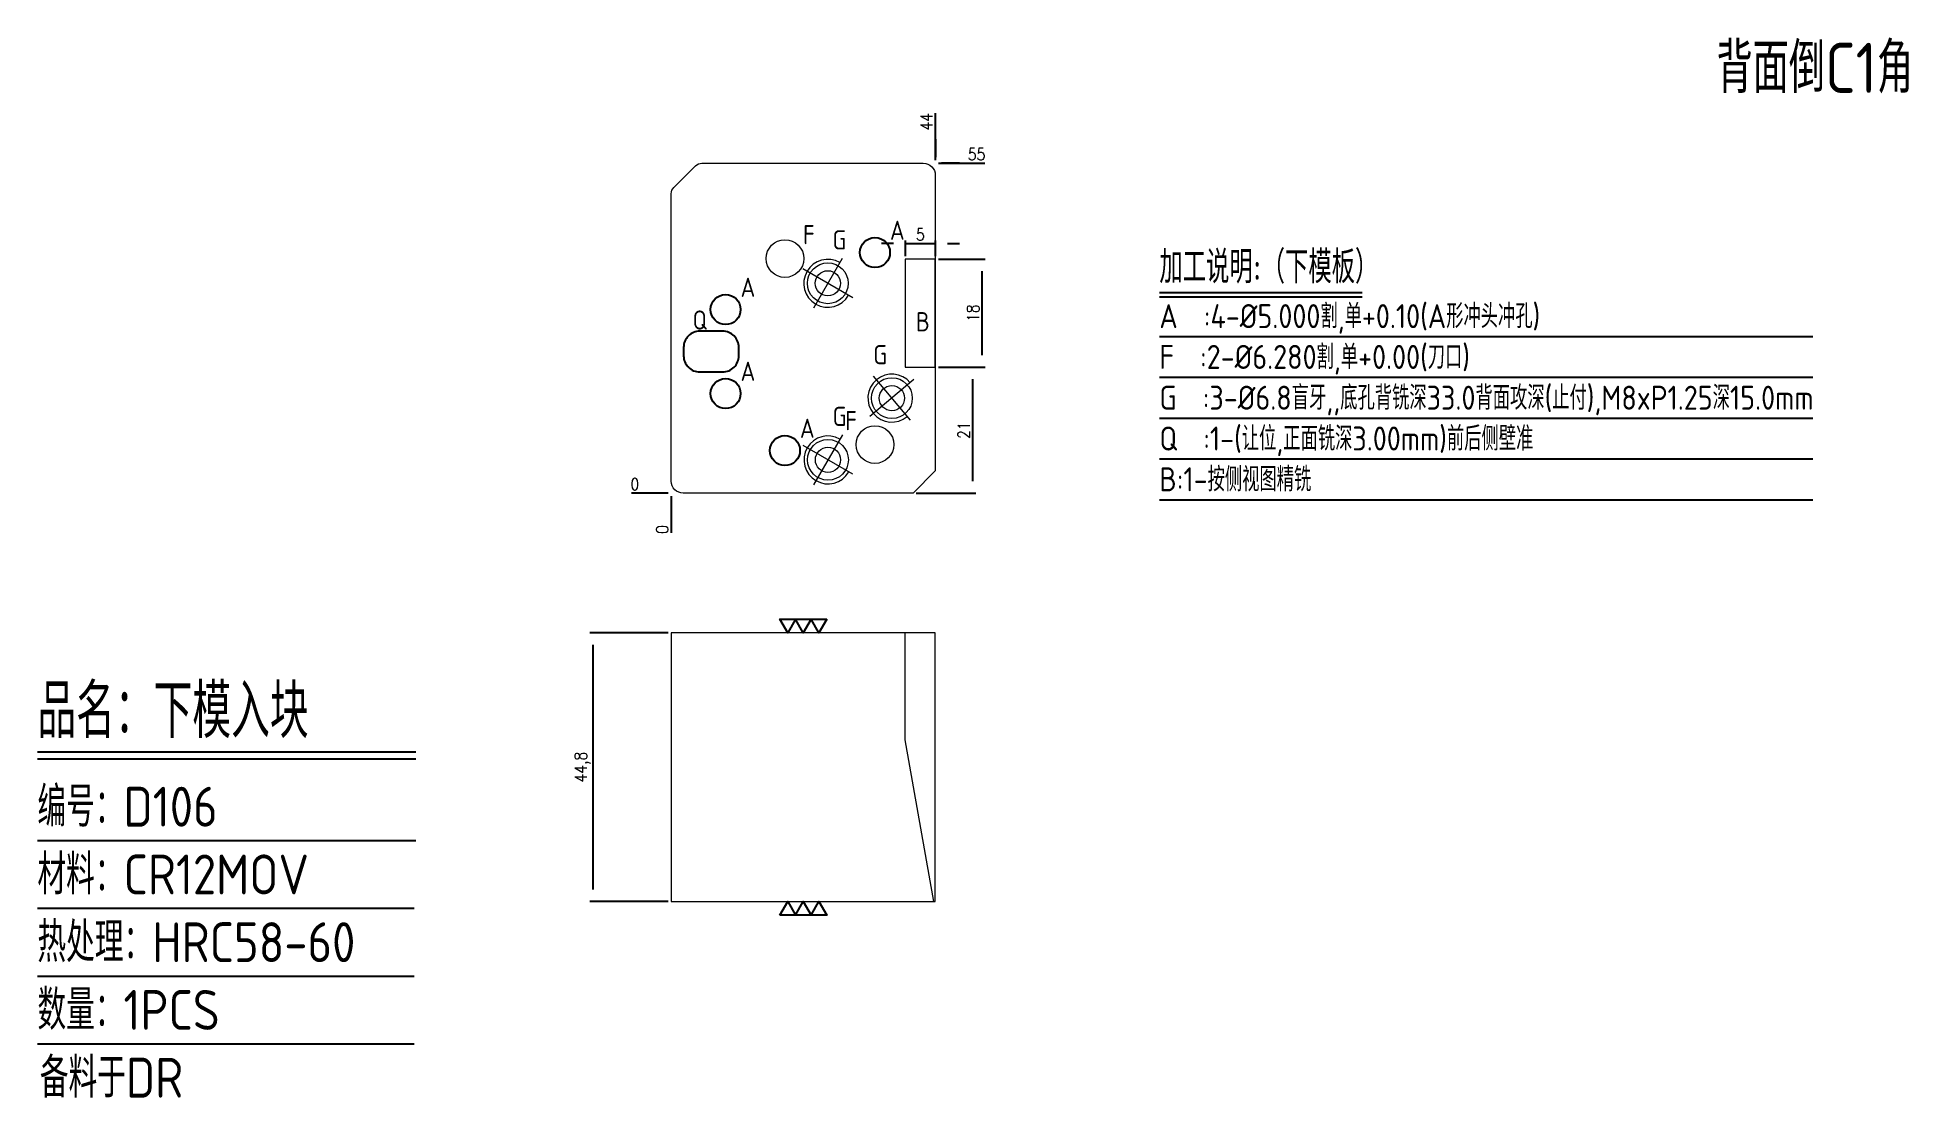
# Model space of a CAD drawing. Header units: millimetres. Extents: x 93847 to 94159, y -5213 to -5037.
import ezdxf
from ezdxf.enums import TextEntityAlignment as Align

# ---------------------------------------------------------------- set-up
doc = ezdxf.new("R2010")
doc.units = ezdxf.units.MM
doc.linetypes.add('HIDDEN', pattern=[0])
for name, color, linetype in [('DIE_P', 2, 'Continuous'), ('DIM', 4, 'Continuous'), ('TEXT', 4, 'Continuous')]:
    doc.layers.add(name, color=color, linetype=linetype)
doc.styles.add('gbenor', font='gbenor.shx', dxfattribs={"bigfont": 'gbcbig.shx'})
doc.styles.get("Standard").update_dxf_attribs({"font": 'txt.shx', "width": 0.85, "bigfont": 'ctxt.shx'})
doc.dimstyles.new('T-2-WX', dxfattribs={"dimtxt": 2, "dimasz": 2, "dimexe": 0.5, "dimexo": 0.5, "dimgap": 0.5, "dimtad": 1, "dimtxsty": 'Standard', "dimblk": 'OPEN30', "dimcen": 0, "dimazin": 3, "dimtfac": 1, "dimtmove": 0, "dimatfit": 3, "dimldrblk": 'OPEN30', "dimlwd": -1, "dimlwe": -1})

# ---------------------------------------------------------------- blocks, each defined once
blk = doc.blocks.new('*D7579')
at = {"layer": 'Defpoints', "color": 0}
for p in [(93996.7, -5057.64), (94001.7, -5057.64), (93952.7, -5112.64)]:
    blk.add_point(p, dxfattribs=at)
at = {"layer": 'DIM', "color": 0}
for p, q in [((93997.2, -5057.64), (94000.7, -5057.64)), ((94000.7, -5057.64), (93997.7, -5057.64)), ((93997.7, -5057.64), (94004.95, -5057.64))]:
    blk.add_line(p, q, dxfattribs=at)
at = {"layer": 'DIM', "color": 0, "insert": (94003.57, -5056.14), "char_height": 2, "attachment_point": 5}
blk.add_mtext('55', dxfattribs=at)
blk = doc.blocks.new('_Open30')
blk = doc.blocks.new('*D7580')
at = {"layer": 'Defpoints', "color": 0}
for p in [(93947.7, -5112.64), (93952.7, -5112.64), (93952.7, -5112.64)]:
    blk.add_point(p, dxfattribs=at)
at = {"layer": 'DIM', "color": 0}
blk.add_line((93952.2, -5112.64), (93946.06, -5112.64), dxfattribs=at)
at = {"layer": 'DIM', "color": 0, "insert": (93946.63, -5111.14), "char_height": 2, "attachment_point": 5}
blk.add_mtext('0', dxfattribs=at)
blk = doc.blocks.new('*D7581')
at = {"layer": 'Defpoints', "color": 0}
for p in [(93952.7, -5112.64), (93952.7, -5112.64), (93952.7, -5117.64)]:
    blk.add_point(p, dxfattribs=at)
at = {"layer": 'DIM', "color": 0}
blk.add_line((93952.7, -5113.14), (93952.7, -5119.27), dxfattribs=at)
at = {"layer": 'DIM', "color": 0, "insert": (93951.2, -5118.7), "char_height": 2, "attachment_point": 5, "rotation": 90}
blk.add_mtext('0', dxfattribs=at)
blk = doc.blocks.new('*D7582')
at = {"layer": 'Defpoints', "color": 0}
for p in [(93996.7, -5052.64), (93996.7, -5057.64), (93952.7, -5112.64)]:
    blk.add_point(p, dxfattribs=at)
at = {"layer": 'DIM', "color": 0}
for p, q in [((93996.7, -5056.64), (93996.7, -5049.3)), ((93996.7, -5057.14), (93996.7, -5053.64)), ((93996.7, -5053.64), (93996.7, -5056.64))]:
    blk.add_line(p, q, dxfattribs=at)
at = {"layer": 'DIM', "color": 0, "insert": (93995.2, -5050.72), "char_height": 2, "attachment_point": 5, "rotation": 90}
blk.add_mtext('44', dxfattribs=at)
blk = doc.blocks.new('*D7583')
at = {"layer": 'Defpoints', "color": 0}
for p in [(93952.7, -5135.89), (93939.61, -5180.69), (93952.7, -5180.69)]:
    blk.add_point(p, dxfattribs=at)
at = {"layer": 'DIM', "color": 0}
for p, q in [((93952.2, -5135.89), (93939.11, -5135.89)), ((93939.61, -5137.89), (93939.61, -5178.69)), ((93952.2, -5180.69), (93939.11, -5180.69))]:
    blk.add_line(p, q, dxfattribs=at)
at = {"layer": 'DIM', "color": 0, "insert": (93937.92, -5158.29), "char_height": 2, "attachment_point": 5, "rotation": 90}
blk.add_mtext('44,8', dxfattribs=at)
blk = doc.blocks.new('*D7584')
at = {"layer": 'Defpoints', "color": 0}
for p in [(93996.7, -5091.64), (94002.94, -5091.64), (93992.99, -5112.64)]:
    blk.add_point(p, dxfattribs=at)
at = {"layer": 'DIM', "color": 0}
for p, q in [((93997.2, -5091.64), (94003.44, -5091.64)), ((94002.94, -5110.64), (94002.94, -5093.64)), ((93993.49, -5112.64), (94003.44, -5112.64))]:
    blk.add_line(p, q, dxfattribs=at)
at = {"layer": 'DIM', "color": 0, "insert": (94001.44, -5102.14), "char_height": 2, "attachment_point": 5, "rotation": 90}
blk.add_mtext('21', dxfattribs=at)
blk = doc.blocks.new('*D7585')
at = {"layer": 'Defpoints', "color": 0}
for p in [(93996.7, -5073.64), (94004.48, -5073.64), (93996.7, -5091.64)]:
    blk.add_point(p, dxfattribs=at)
at = {"layer": 'DIM', "color": 0}
for p, q in [((93997.2, -5073.64), (94004.98, -5073.64)), ((94004.48, -5089.64), (94004.48, -5075.64)), ((93997.2, -5091.64), (94004.98, -5091.64))]:
    blk.add_line(p, q, dxfattribs=at)
at = {"layer": 'DIM', "color": 0, "insert": (94002.98, -5082.64), "char_height": 2, "attachment_point": 5, "rotation": 90}
blk.add_mtext('18', dxfattribs=at)
blk = doc.blocks.new('*D7586')
at = {"layer": 'Defpoints', "color": 0}
for p in [(93996.7, -5071.03), (93991.7, -5073.64), (93996.7, -5073.64)]:
    blk.add_point(p, dxfattribs=at)
at = {"layer": 'DIM', "color": 0}
for p, q in [((93989.7, -5071.03), (93987.7, -5071.03)), ((93991.7, -5073.14), (93991.7, -5070.53)), ((93991.7, -5071.03), (93996.7, -5071.03)), ((93996.7, -5073.14), (93996.7, -5070.53)), ((93998.7, -5071.03), (94000.7, -5071.03))]:
    blk.add_line(p, q, dxfattribs=at)
at = {"layer": 'DIM', "color": 0, "insert": (93994.2, -5069.53), "char_height": 2, "attachment_point": 5}
blk.add_mtext('5', dxfattribs=at)

msp = doc.modelspace()

# ---------------------------------------------------------------- linework, layer by layer
at = {"layer": 'DIE_P', "linetype": 'HIDDEN', "lineweight": 15}
for p, q in [((93982.934, -5080.057), (93974.62, -5075.257)), ((93981.177, -5073.5), (93976.377, -5081.813)), ((93993.136, -5093.708), (93985.782, -5099.879)), ((93992.544, -5100.47), (93986.374, -5093.116)), ((93981.204, -5102.926), (93976.404, -5111.24)), ((93982.961, -5109.483), (93974.647, -5104.683))]:
    msp.add_line(p, q, dxfattribs=at)
at = {"layer": 'DIE_P', "linetype": 'Continuous', "lineweight": 15}
msp.add_lwpolyline([(93996.696, -5059.637), (93996.696, -5108.929), (93992.989, -5112.637), (93954.696, -5112.637, -0.4142136), (93952.696, -5110.637), (93952.696, -5062.722, -0.1989124), (93953.135, -5061.662), (93956.721, -5058.076, -0.1989124), (93957.781, -5057.637), (93994.696, -5057.637, -0.4142136)], format="xyb", close=True, dxfattribs=at)
msp.add_lwpolyline([(93996.696, -5091.637), (93996.696, -5073.637), (93991.696, -5073.637), (93991.696, -5091.637)], close=True, dxfattribs=at)
at = {"layer": 'DIE_P', "color": 94, "linetype": 'Continuous'}
msp.add_lwpolyline([(93954.751, -5088.347), (93954.751, -5089.732, 0.4142136), (93957.451, -5092.432), (93961.257, -5092.432, 0.4142136), (93963.957, -5089.732), (93963.957, -5088.347, 0.4142136), (93961.257, -5085.647), (93957.451, -5085.647, 0.4142136)], format="xyb", close=True, dxfattribs=at)
at = {"layer": 'DIE_P', "color": 2, "linetype": 'Continuous', "lineweight": 15}
msp.add_lwpolyline([(93996.696, -5135.893), (93952.696, -5135.893), (93952.696, -5180.693), (93996.696, -5180.693)], close=True, dxfattribs=at)
at = {"layer": 'DIE_P', "linetype": 'HIDDEN', "lineweight": 15}
msp.add_lwpolyline([(93996.451, -5180.693), (93991.696, -5153.723), (93991.696, -5135.893)], dxfattribs=at)
at = {"layer": 'DIE_P', "color": 1}
for centre in [(93986.641, -5072.537), (93961.751, -5082.037), (93961.751, -5096.037), (93971.641, -5105.537)]:
    msp.add_circle(centre, 2.5, dxfattribs=at)
at = {"layer": 'DIE_P', "color": 1, "linetype": 'Continuous', "lineweight": 18}
for centre in [(93971.641, -5073.537), (93986.641, -5104.537)]:
    msp.add_circle(centre, 3.14, dxfattribs=at)
at = {"layer": 'DIE_P', "linetype": 'HIDDEN', "lineweight": 15}
for centre in [(93978.777, -5077.657), (93989.459, -5096.793), (93978.804, -5107.083)]:
    msp.add_circle(centre, 3.4, dxfattribs=at)
at = {"layer": 'DIE_P', "linetype": 'Continuous', "lineweight": 15}
for centre in [(93978.777, -5077.657), (93989.459, -5096.793), (93978.804, -5107.083)]:
    msp.add_circle(centre, 2.1, dxfattribs=at)
at = {"layer": 'DIE_P', "linetype": 'HIDDEN', "lineweight": 15}
for centre, start, end in [((93978.777, -5077.657), 60, 330), ((93989.459, -5096.793), 40, 310), ((93978.804, -5107.083), 60, 330)]:
    msp.add_arc(centre, 4, start, end, dxfattribs=at)
at = {"layer": 'DIM', "color": 4, "linetype": 'Continuous', "lineweight": 25}
for p, q in [((93847.065, -5155.76), (93910.126, -5155.76)), ((93847.065, -5156.922), (93910.126, -5156.922)), ((93847.065, -5170.536), (93910.126, -5170.536)), ((93847.065, -5181.826), (93909.852, -5181.826)), ((93847.065, -5193.116), (93909.852, -5193.116)), ((93847.065, -5204.406), (93909.852, -5204.406))]:
    msp.add_line(p, q, dxfattribs=at)
at = {"layer": 'TEXT', "color": 3}
for p, q in [((94034.032, -5079.187), (94067.824, -5079.187)), ((94034.032, -5079.887), (94067.824, -5079.887))]:
    msp.add_line(p, q, dxfattribs=at)
at = {"layer": 'TEXT', "color": 3, "linetype": 'Continuous'}
for p, q in [((94034.032, -5086.527), (94142.909, -5086.527)), ((94034.032, -5093.327), (94142.909, -5093.327)), ((94034.032, -5100.127), (94142.909, -5100.127)), ((94034.032, -5106.927), (94142.909, -5106.927)), ((94034.032, -5113.727), (94142.909, -5113.727))]:
    msp.add_line(p, q, dxfattribs=at)
at = {"layer": 'TEXT'}
for points in [[(93978.593, -5133.643), (93977.294, -5135.893), (93975.995, -5133.643), (93974.696, -5135.893), (93973.397, -5133.643), (93972.098, -5135.893), (93970.799, -5133.643), (93978.593, -5133.643)], [(93970.799, -5182.943), (93972.098, -5180.693), (93973.397, -5182.943), (93974.696, -5180.693), (93975.995, -5182.943), (93977.294, -5180.693), (93978.593, -5182.943), (93970.799, -5182.943)]]:
    msp.add_lwpolyline(points, close=True, dxfattribs=at)

# ---------------------------------------------------------------- texts
at = {"layer": 'DIM', "color": 3, "linetype": 'Continuous', "lineweight": 25, "style": 'gbenor'}
for s, height, p in [('品名：下模入块', 8.9655, (93847.065, -5153.435)), ('编号：D106', 6.6411, (93847.065, -5168.212)), ('材料：CR12MOV', 6.6411, (93847.065, -5179.502)), ('热处理：HRC58-60', 6.64111, (93847.065, -5190.792)), ('数量：1PCS', 6.6411, (93847.065, -5202.082)), ('备料于DR', 6.6411, (93847.469, -5213.371))]:
    msp.add_text(s, height=height, dxfattribs=at).set_placement(p)
at = {"layer": 'TEXT', "color": 4, "lineweight": 18, "style": 'gbenor'}
msp.add_text('背面倒C1角', height=8.3562, dxfattribs=at).set_placement((94126.895, -5045.93))
at = {"layer": 'TEXT', "color": 4, "style": 'gbenor'}
for s, p in [('F', (93975.624, -5069.553)), ('G', (93980.717, -5070.416)), ('A', (93990.36, -5068.817)), ('A', (93965.47, -5078.317)), ('Q', (93957.438, -5083.777)), ('B', (93994.624, -5084.059)), ('G', (93987.519, -5089.553)), ('A', (93965.47, -5092.317)), ('G', (93980.744, -5099.843)), ('A', (93975.36, -5101.817)), ('F', (93982.657, -5100.553))]:
    msp.add_text(s, height=3.2, dxfattribs=at).set_placement(p, align=Align.MIDDLE_CENTER)
for s, height, p in [('加工说明:（下模板）', 5.4, (94034.032, -5077.647)), ('G  :3-%%C6.8盲牙,,底孔背铣深33.0背面攻深(止付),M8xP1.25深15.0mm', 4, (94034.032, -5098.727))]:
    msp.add_text(s, height=height, dxfattribs=at).set_placement(p)
at = {"layer": 'TEXT', "color": 1, "style": 'gbenor'}
for s, p in [('A  :4-%%c5.000割,单+0.10(A形冲头冲孔)', (94034.032, -5085.127)), ('F  :2-%%C6.280割,单+0.00(刀口)', (94034.032, -5091.927))]:
    msp.add_text(s, height=4, dxfattribs=at).set_placement(p)
at = {"layer": 'TEXT', "color": 2, "style": 'gbenor'}
for s, p in [('Q  :1-(让位,正面铣深3.00mm)前后侧壁准', (94034.032, -5105.527)), ('B:1-按侧视图精铣', (94034.032, -5112.327))]:
    msp.add_text(s, height=4, dxfattribs=at).set_placement(p)

# ---------------------------------------------------------------- dimensions: what is measured, and where the dimension line sits
at = {"layer": 'DIM'}
for feature_location, offset, dtype, origin, picture, middle in [((93996.696, -5057.637), (0, 5), 1, (93952.696, -5112.637), '*D7582', (93995.196, -5050.72)), ((93996.696, -5057.637), (5, 0), 0, (93952.696, -5112.637), '*D7579', (94003.572, -5056.137)), ((93952.695665964, -5112.636524344), (-5, 0), 0, (93952.695665964, -5112.636524344), '*D7580', (93946.628999297, -5111.136524344)), ((93952.695665964, -5112.636524344), (0, -5), 1, (93952.695665964, -5112.636524344), '*D7581', (93951.195665964, -5118.703191011))]:
    dim = msp.add_ordinate_dim(feature_location=feature_location, offset=offset, dtype=dtype, origin=origin, dimstyle='T-2-WX', dxfattribs=at)
    dim.commit()
    dim.dimension.update_dxf_attribs({"geometry": picture, "text_midpoint": middle})
dim = msp.add_linear_dim(base=(93996.696, -5071.033), p1=(93991.696, -5073.637), p2=(93996.696, -5073.637), dimstyle='T-2-WX', dxfattribs=at)
dim.commit()
dim.dimension.update_dxf_attribs({"geometry": '*D7586', "text_midpoint": (93994.196, -5069.533)})
for base, p1, p2, picture, middle in [((94004.477, -5073.637), (93996.696, -5091.637), (93996.696, -5073.637), '*D7585', (94002.977, -5082.637)), ((94002.935, -5091.637), (93992.989, -5112.637), (93996.696, -5091.637), '*D7584', (94001.435, -5102.137)), ((93939.609, -5180.693), (93952.696, -5135.893), (93952.696, -5180.693), '*D7583', (93937.918, -5158.293))]:
    dim = msp.add_linear_dim(base=base, p1=p1, p2=p2, angle=90, dimstyle='T-2-WX', dxfattribs=at)
    dim.commit()
    dim.dimension.update_dxf_attribs({"geometry": picture, "text_midpoint": middle})

doc.saveas('drawing.dxf')
